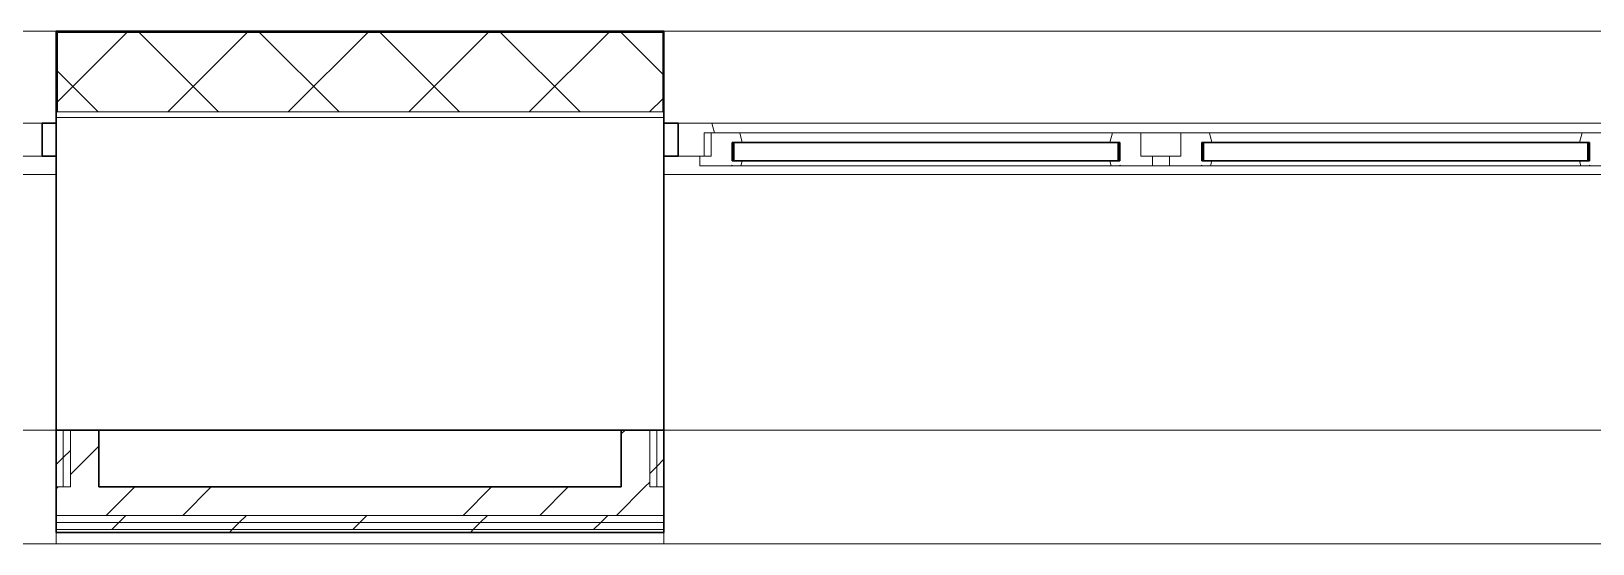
# Model space of a CAD drawing. Header units: millimetres. Extents: x -259809 to 472825, y -397243 to 31861.
# Drawn here: x -22435 to -19685, y -326032 to -325130 of the extents above; entities that cross this region are included whole.
import ezdxf

# ---------------------------------------------------------------- set-up
doc = ezdxf.new("R2010")
doc.units = ezdxf.units.MM
doc.linetypes.add('ADSK_Линия сетки', pattern=[25, 20, -2.5, 0, -2.5])
for name, color, linetype, lineweight in [('_ Окна', 252, 'Continuous', 30), ('Ограждение', 252, 'Continuous', 9), ('Окна', 252, 'Continuous', 9), ('Оси', 252, 'Continuous', 9), ('Стены внутренние', 252, 'Continuous', 18), ('Стены наружные', 252, 'Continuous', 18), ('Стены штриховка', 7, 'Continuous', 9)]:
    doc.layers.add(name, color=color, linetype=linetype, lineweight=lineweight)

# ---------------------------------------------------------------- blocks, each defined once
blk = doc.blocks.new('1 этаж')
at = {"layer": '_ Окна', "color": 251, "lineweight": 18, "true_color": 0x636466}
for p, q in [((-22415.8, 27394.7), (-22475.2, 27394.7)), ((-22415.8, 27336.7), (-22415.8, 27394.7)), ((-21236.4, 27394.7), (-21295.8, 27394.7)), ((-21295.8, 27394.7), (-21295.8, 27336.7)), ((-21231.8, 27377.7), (-21236.4, 27394.7)), ((-21249.8, 27336.7), (-21249.8, 27377.7)), ((-21249.8, 27377.7), (-21237.8, 27377.7)), ((-21237.8, 27377.7), (-21237.8, 27336.7)), ((-21187.4, 27377.7), (-21237.8, 27377.7)), ((-21200.8, 27328.7), (-21200.8, 27360.7)), ((-21200.8, 27360.7), (-21182.8, 27360.7)), ((-21182.8, 27360.7), (-21187.4, 27377.7)), ((-20531.2, 27377.7), (-20535.8, 27360.7)), ((-20535.8, 27360.7), (-20517.8, 27360.7)), ((-20480.8, 27377.7), (-20531.2, 27377.7)), ((-20517.8, 27360.7), (-20517.8, 27328.7)), ((-20480.8, 27336.7), (-20480.8, 27377.7)), ((-20410.8, 27377.7), (-20410.8, 27336.7)), ((-20360.4, 27377.7), (-20410.8, 27377.7)), ((-20373.8, 27328.7), (-20373.8, 27360.7)), ((-20373.8, 27360.7), (-20355.8, 27360.7)), ((-20355.8, 27360.7), (-20360.4, 27377.7)), ((-19704.2, 27377.7), (-19708.8, 27360.7)), ((-19708.8, 27360.7), (-19690.8, 27360.7)), ((-19653.8, 27377.7), (-19704.2, 27377.7)), ((-19690.8, 27360.7), (-19690.8, 27328.7)), ((-22453.8, 27336.7), (-22415.8, 27336.7)), ((-21295.8, 27336.7), (-21257.8, 27336.7)), ((-21237.8, 27336.7), (-21257.8, 27336.7)), ((-21257.8, 27336.7), (-21257.8, 27319.7)), ((-20460.8, 27336.7), (-20480.8, 27336.7)), ((-20460.8, 27319.7), (-20460.8, 27336.7)), ((-20410.8, 27336.7), (-20430.8, 27336.7)), ((-20430.8, 27336.7), (-20430.8, 27319.7)), ((-21257.8, 27319.7), (-21201.8, 27319.7)), ((-21201.8, 27319.7), (-21200.8, 27320.7)), ((-21182.8, 27328.7), (-21200.8, 27328.7)), ((-21200.8, 27320.7), (-21199.8, 27319.7)), ((-21199.8, 27319.7), (-21185.2, 27319.7)), ((-21185.2, 27319.7), (-21182.8, 27328.7)), ((-20517.8, 27328.7), (-20535.8, 27328.7)), ((-20535.8, 27328.7), (-20533.4, 27319.7)), ((-20533.4, 27319.7), (-20518.8, 27319.7)), ((-20518.8, 27319.7), (-20517.8, 27320.7)), ((-20517.8, 27320.7), (-20516.8, 27319.7)), ((-20516.8, 27319.7), (-20460.8, 27319.7)), ((-20430.8, 27319.7), (-20374.8, 27319.7)), ((-20374.8, 27319.7), (-20373.8, 27320.7)), ((-20355.8, 27328.7), (-20373.8, 27328.7)), ((-20373.8, 27320.7), (-20372.8, 27319.7)), ((-20372.8, 27319.7), (-20358.2, 27319.7)), ((-20358.2, 27319.7), (-20355.8, 27328.7)), ((-19690.8, 27328.7), (-19708.8, 27328.7)), ((-19708.8, 27328.7), (-19706.4, 27319.7)), ((-19706.4, 27319.7), (-19691.8, 27319.7)), ((-19691.8, 27319.7), (-19690.8, 27320.7)), ((-19690.8, 27320.7), (-19689.8, 27319.7)), ((-19689.8, 27319.7), (-19633.8, 27319.7))]:
    blk.add_line(p, q, dxfattribs=at)
at = {"layer": '_ Окна', "color": 251, "true_color": 0x636466}
for p, q in [((-22390.8, 27394.7), (-22415.8, 27394.7)), ((-22415.8, 27394.7), (-22415.8, 27336.7)), ((-21295.8, 27394.7), (-21320.8, 27394.7)), ((-21295.8, 27336.7), (-21295.8, 27394.7)), ((-21197.8, 27360.7), (-21200.8, 27360.7)), ((-21200.8, 27360.7), (-21200.8, 27328.7)), ((-20520.8, 27360.7), (-21197.8, 27360.7)), ((-21197.8, 27360.7), (-21197.8, 27328.7)), ((-21197.8, 27328.7), (-21197.8, 27360.7)), ((-20520.8, 27328.7), (-20520.8, 27360.7)), ((-20520.8, 27360.7), (-20520.8, 27328.7)), ((-20517.8, 27360.7), (-20520.8, 27360.7)), ((-20517.8, 27328.7), (-20517.8, 27360.7)), ((-20370.8, 27360.7), (-20373.8, 27360.7)), ((-20373.8, 27360.7), (-20373.8, 27328.7)), ((-19693.8, 27360.7), (-20370.8, 27360.7)), ((-20370.8, 27360.7), (-20370.8, 27328.7)), ((-20370.8, 27328.7), (-20370.8, 27360.7)), ((-19693.8, 27328.7), (-19693.8, 27360.7)), ((-19693.8, 27360.7), (-19693.8, 27328.7)), ((-19690.8, 27360.7), (-19693.8, 27360.7)), ((-19690.8, 27328.7), (-19690.8, 27360.7)), ((-22415.8, 27336.7), (-22390.8, 27336.7)), ((-21320.8, 27336.7), (-21295.8, 27336.7)), ((-21200.8, 27328.7), (-21197.8, 27328.7)), ((-21197.8, 27328.7), (-20520.8, 27328.7)), ((-20520.8, 27328.7), (-20517.8, 27328.7)), ((-20373.8, 27328.7), (-20370.8, 27328.7)), ((-20370.8, 27328.7), (-19693.8, 27328.7)), ((-19693.8, 27328.7), (-19690.8, 27328.7))]:
    blk.add_line(p, q, dxfattribs=at)
at = {"layer": 'Ограждение', "color": 251, "true_color": 0x636466}
for p, q in [((-22390.8, 27304.7), (-24140.8, 27304.7)), ((-19570.8, 27304.7), (-21320.8, 27304.7)), ((-22390.8, 26854.7), (-24140.8, 26854.7)), ((-19570.8, 26854.7), (-21320.8, 26854.7)), ((-22390.8, 26674.7), (-22390.8, 26654.7)), ((-21320.8, 26654.7), (-21320.8, 26674.7)), ((-11050.8, 26654.7), (-25250.8, 26654.7)), ((-22390.8, 26654.7), (-24140.8, 26654.7)), ((-19570.8, 26654.7), (-21320.8, 26654.7))]:
    blk.add_line(p, q, dxfattribs=at)
at = {"layer": 'Окна', "color": 251, "true_color": 0x636466}
for p, q in [((-19655.2, 27394.7), (-21236.4, 27394.7)), ((-20531.2, 27377.7), (-21187.4, 27377.7)), ((-20480.8, 27377.7), (-20410.8, 27377.7)), ((-19704.2, 27377.7), (-20360.4, 27377.7)), ((-20460.8, 27336.7), (-20430.8, 27336.7)), ((-21201.8, 27319.7), (-21199.8, 27319.7)), ((-21185.2, 27319.7), (-20533.4, 27319.7)), ((-20518.8, 27319.7), (-20516.8, 27319.7)), ((-20430.8, 27319.7), (-20460.8, 27319.7)), ((-20374.8, 27319.7), (-20372.8, 27319.7)), ((-20358.2, 27319.7), (-19706.4, 27319.7)), ((-19691.8, 27319.7), (-19689.8, 27319.7))]:
    blk.add_line(p, q, dxfattribs=at)
at = {"layer": 'Оси', "color": 251, "linetype": 'ADSK_Линия сетки', "ltscale": 100, "true_color": 0x636466}
blk.add_line((-805.8, 26854.7), (-72528.1, 26854.7), dxfattribs=at)
at = {"layer": 'Стены внутренние', "color": 251, "true_color": 0x636466}
for p, q in [((-24140.8, 27556.7), (-22390.8, 27556.7)), ((-21320.8, 27556.7), (-19570.8, 27556.7)), ((-21320.8, 27404.7), (-22390.8, 27404.7))]:
    blk.add_line(p, q, dxfattribs=at)
at = {"layer": 'Стены внутренние', "color": 251, "lineweight": 30, "true_color": 0x636466}
for p, q in [((-21320.8, 27556.7), (-22390.8, 27556.7)), ((-22390.8, 27556.7), (-22390.8, 27414.7)), ((-21320.8, 27414.7), (-21320.8, 27556.7)), ((-22390.8, 26854.7), (-22390.8, 27404.7)), ((-21320.8, 26854.7), (-21320.8, 27404.7)), ((-21395.8, 26854.7), (-22315.8, 26854.7))]:
    blk.add_line(p, q, dxfattribs=at)
at = {"layer": 'Стены внутренние', "color": 251, "linetype": 'Continuous', "lineweight": 9, "true_color": 0x636466}
for p, q in [((-22388.8, 27432.4), (-22266.5, 27554.7)), ((-22104.9, 27414.7), (-22244.9, 27554.7)), ((-22194.4, 27414.7), (-22054.4, 27554.7)), ((-22191.1, 27556.7), (-22192.3, 27554.7)), ((-21892.7, 27414.7), (-22032.7, 27554.7)), ((-21982.3, 27414.7), (-21842.3, 27554.7)), ((-21956.5, 27556.7), (-21957.6, 27554.7)), ((-21680.6, 27414.7), (-21820.6, 27554.7)), ((-21770.1, 27414.7), (-21630.1, 27554.7)), ((-21468.5, 27414.7), (-21608.5, 27554.7)), ((-21558, 27414.7), (-21418, 27554.7)), ((-21513.2, 27554.7), (-21514.3, 27556.7)), ((-21322.8, 27481.2), (-21396.3, 27554.7)), ((-22317, 27414.7), (-22388.8, 27486.5)), ((-21345.9, 27414.7), (-21322.8, 27437.7))]:
    blk.add_line(p, q, dxfattribs=at)
at = {"layer": 'Стены наружные', "color": 251, "lineweight": 30, "true_color": 0x636466}
for p, q in [((-22390.8, 27414.7), (-22390.8, 27404.7)), ((-21320.8, 27404.7), (-21320.8, 27414.7)), ((-22390.8, 26854.7), (-22390.8, 26679.7)), ((-22315.8, 26854.7), (-22390.8, 26854.7)), ((-22315.8, 26754.7), (-22315.8, 26854.7)), ((-21395.8, 26854.7), (-21395.8, 26754.7)), ((-21320.8, 26854.7), (-21395.8, 26854.7)), ((-21320.8, 26679.7), (-21320.8, 26854.7)), ((-22315.8, 26754.7), (-21395.8, 26754.7)), ((-22390.8, 26674.7), (-22390.8, 26679.7)), ((-22390.8, 26674.7), (-21320.8, 26674.7)), ((-21320.8, 26674.7), (-21320.8, 26679.7))]:
    blk.add_line(p, q, dxfattribs=at)
at = {"layer": 'Стены наружные', "color": 251, "linetype": 'Continuous', "lineweight": 9, "true_color": 0x636466}
for p, q in [((-21395.8, 26848.2), (-21389.3, 26854.7)), ((-22378.3, 26806.5), (-22365.8, 26819)), ((-22365.8, 26776.5), (-22315.8, 26826.5)), ((-22390.8, 26794), (-22378.3, 26806.5)), ((-21345.8, 26778.3), (-21333.3, 26790.8)), ((-21333.3, 26790.8), (-21320.8, 26803.3)), ((-22390.8, 26751.5), (-22387.6, 26754.7)), ((-22302.6, 26704.7), (-22252.6, 26754.7)), ((-22167.7, 26704.7), (-22117.7, 26754.7)), ((-21674.2, 26704.7), (-21624.2, 26754.7)), ((-21539.3, 26704.7), (-21489.3, 26754.7)), ((-21404.4, 26704.7), (-21354.4, 26754.7)), ((-21354.4, 26754.7), (-21345.8, 26763.3)), ((-22280.5, 26692.2), (-22268, 26704.7)), ((-22068.4, 26692.2), (-22055.9, 26704.7)), ((-21856.2, 26692.2), (-21843.7, 26704.7)), ((-21644.1, 26692.2), (-21631.6, 26704.7)), ((-21432, 26692.2), (-21419.5, 26704.7)), ((-22293, 26679.7), (-22280.5, 26692.2)), ((-22085.9, 26674.7), (-22080.9, 26679.7)), ((-22080.9, 26679.7), (-22068.4, 26692.2)), ((-21868.7, 26679.7), (-21856.2, 26692.2)), ((-21661.6, 26674.7), (-21656.6, 26679.7)), ((-21656.6, 26679.7), (-21644.1, 26692.2)), ((-21444.5, 26679.7), (-21432, 26692.2))]:
    blk.add_line(p, q, dxfattribs=at)
at = {"layer": 'Стены штриховка', "color": 251, "true_color": 0x636466}
for p, q in [((-22388.8, 27414.7), (-22388.8, 27554.7)), ((-22388.8, 27554.7), (-21322.8, 27554.7)), ((-21322.8, 27554.7), (-21322.8, 27414.7)), ((-22390.8, 27414.7), (-21320.8, 27414.7)), ((-22378.3, 26854.7), (-22378.3, 26754.7)), ((-22365.8, 26854.7), (-22365.8, 26754.7)), ((-21345.8, 26854.7), (-21345.8, 26754.7)), ((-21333.3, 26854.7), (-21333.3, 26754.7)), ((-22390.8, 26754.7), (-22365.8, 26754.7)), ((-21345.8, 26754.7), (-21320.8, 26754.7)), ((-21320.8, 26704.7), (-22390.8, 26704.7)), ((-21320.8, 26692.2), (-22390.8, 26692.2)), ((-21320.8, 26679.7), (-22390.8, 26679.7)), ((-22390.8, 26679.7), (-21320.8, 26679.7))]:
    blk.add_line(p, q, dxfattribs=at)

msp = doc.modelspace()

# ---------------------------------------------------------------- block references
msp.add_blockref('1 этаж', (0, -352686.9))

doc.saveas('drawing.dxf')
